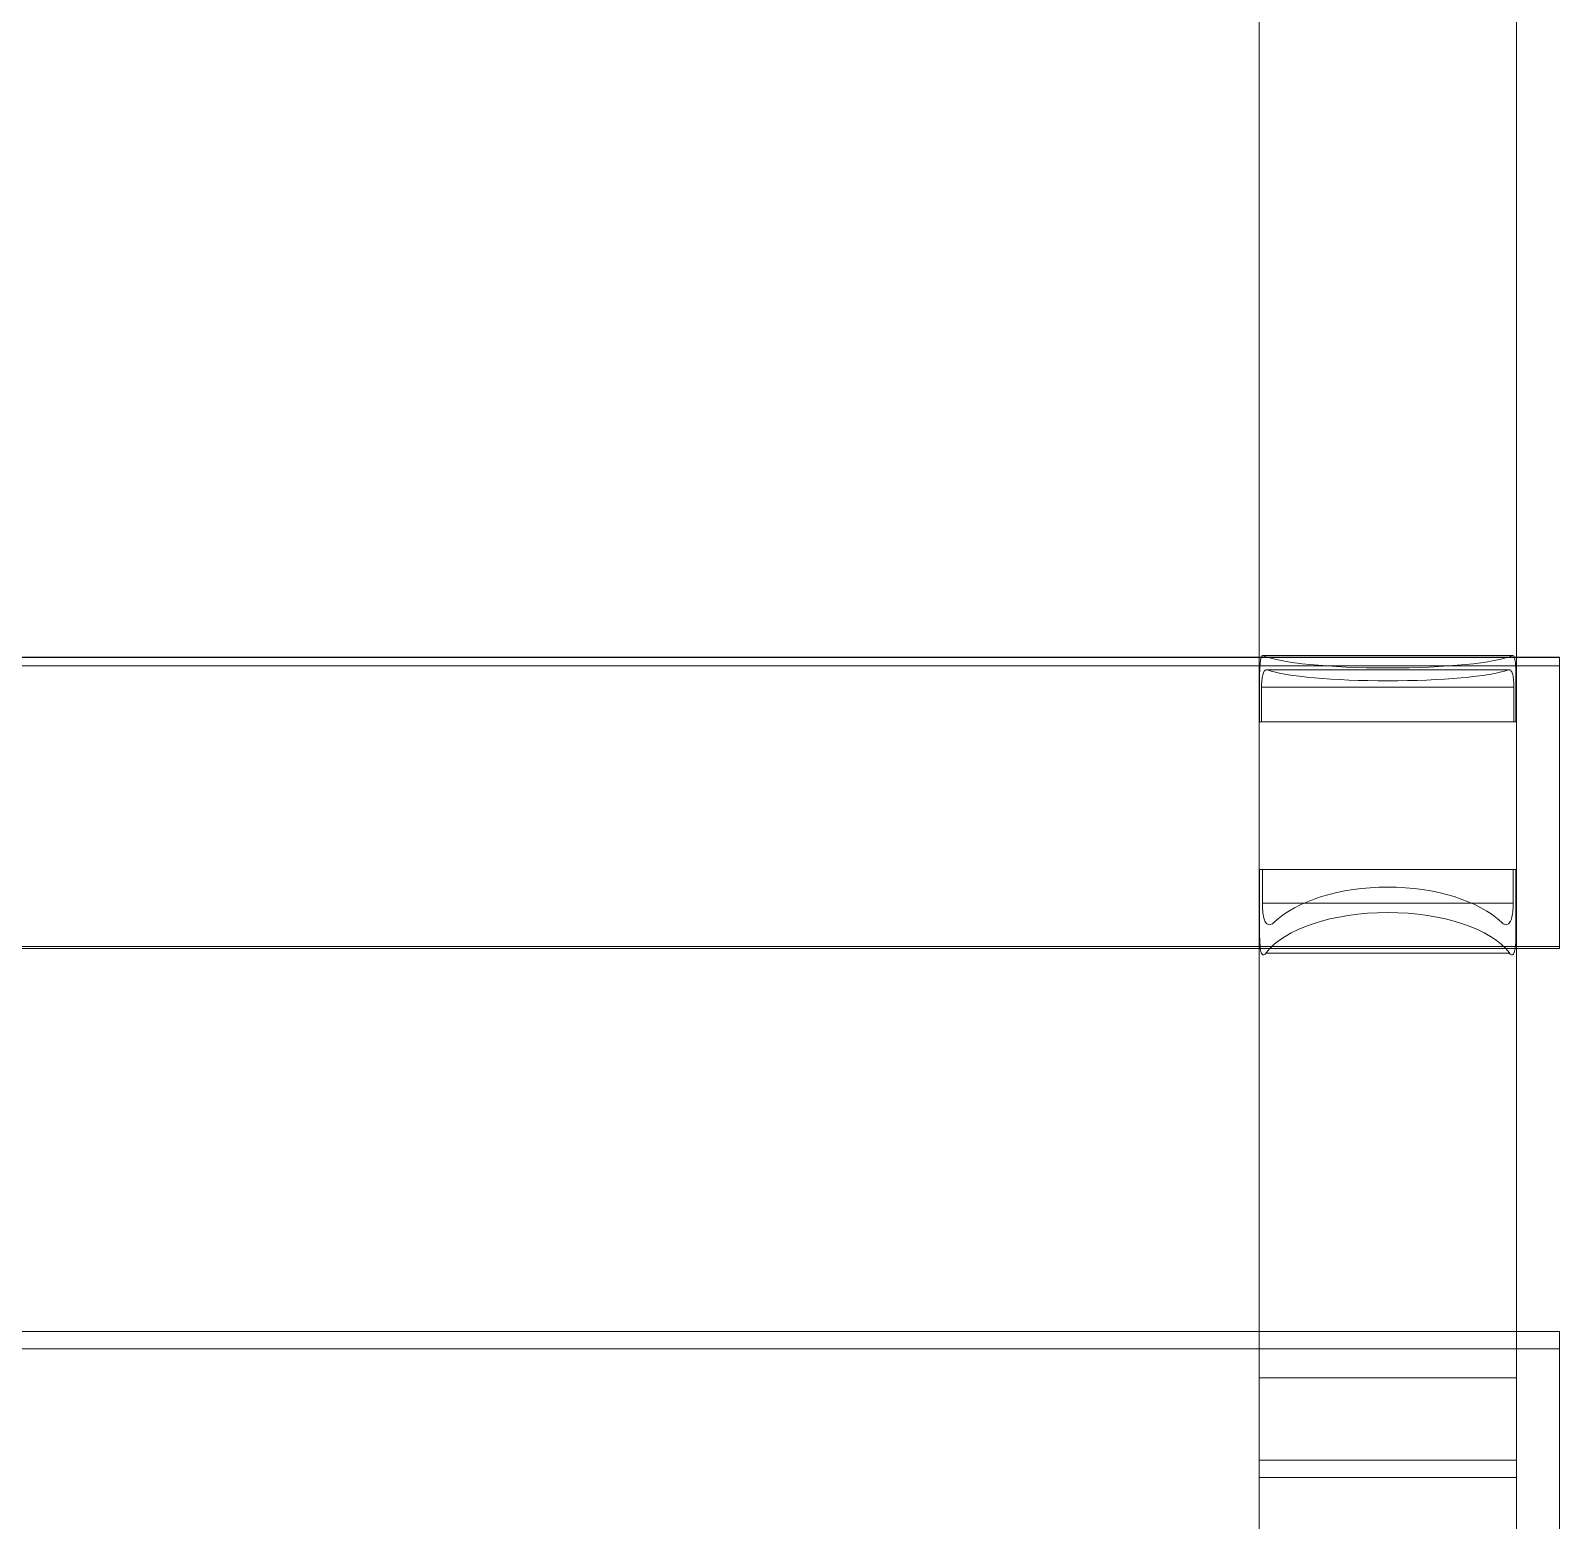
# Model space of a CAD drawing. Header units: millimetres. Extents: x -217756 to 263180, y 55413 to 130608.
# Drawn here: x -207996.2 to -207818.1, y 116724.5 to 116898 of the extents above; entities that cross this region are included whole.
import ezdxf

# ---------------------------------------------------------------- set-up
doc = ezdxf.new("R2010")
doc.units = ezdxf.units.MM
doc.layers.add('ТХ_пищеблок', color=30, linetype='Continuous', lineweight=20)

msp = doc.modelspace()

# ---------------------------------------------------------------- linework, layer by layer
at = {"layer": 'ТХ_пищеблок', "color": 230, "extrusion": (-1, 2.44929e-16, 3.40358e-28)}
for p, q in [((-207853.12, 116721.5, -147.22), (-207853.12, 117071.5, -147.22)), ((-207853.12, 117052.33, -203.42), (-207853.12, 116741.09, -230.66)), ((-207853.12, 116731.5, -241.12), (-207853.12, 116731.5, -250.22)), ((-207853.12, 116729.5, -252.22), (-207853.12, 116721.5, -252.22))]:
    msp.add_line(p, q, dxfattribs=at)
at = {"layer": 'ТХ_пищеблок', "color": 230}
for p, q in [((-207853.12, 116721.5, -147.22), (-207853.12, 117071.5, -147.22)), ((-207823.12, 117071.5, -147.22), (-207823.12, 116721.5, -147.22)), ((-207853.12, 116911.1, -917.22), (-207853.12, 116825.03, -917.22)), ((-207823.12, 116825.03, -917.22), (-207823.12, 116911.1, -917.22)), ((-207852.57, 116825.21, -143.19), (-207823.68, 116825.21, -143.19)), ((-209318.12, 116825.03, -917.22), (-207818.12, 116825.03, -917.22)), ((-209318.12, 116825.01, -143.47), (-207818.12, 116825.01, -143.47)), ((-209318.12, 116824.02, -143.6), (-207818.12, 116824.02, -143.6)), ((-209284.18, 116825.01, -917.22), (-207852.06, 116825.01, -917.22)), ((-207852.17, 116823.54, -141.97), (-207824.07, 116823.54, -141.97)), ((-207818.12, 116825.03, -917.22), (-207818.12, 116791.1, -917.22)), ((-207853.05, 116823.03, -145.72), (-207853.05, 116817.51, -145.72)), ((-207853.05, 116823.03, -145.72), (-207853.05, 116817.51, -145.72)), ((-207852.82, 116821.55, -144.22), (-207823.43, 116821.55, -144.22)), ((-207852.82, 116817.51, -144.22), (-207852.82, 116821.55, -144.22)), ((-207823.43, 116821.55, -144.22), (-207823.43, 116817.51, -144.22)), ((-207823.2, 116817.51, -145.72), (-207823.2, 116823.03, -145.72)), ((-207823.2, 116817.51, -145.72), (-207823.2, 116823.03, -145.72)), ((-207818.12, 116823.03, -144.72), (-207818.12, 116819.01, -144.72)), ((-207853.05, 116817.51, -145.72), (-207823.2, 116817.51, -145.72)), ((-207853.05, 116800.32, -145.72), (-207823.2, 116800.32, -145.72)), ((-207853.05, 116800.32, -145.72), (-207853.05, 116793.1, -145.72)), ((-207853.05, 116800.32, -145.72), (-207853.05, 116793.1, -145.72)), ((-207852.73, 116796.38, -143.82), (-207852.73, 116800.32, -143.82)), ((-207823.51, 116800.32, -143.82), (-207823.51, 116796.38, -143.82)), ((-207823.2, 116793.1, -145.72), (-207823.2, 116800.32, -145.72)), ((-207823.2, 116793.1, -145.72), (-207823.2, 116800.32, -145.72)), ((-207818.12, 116797.53, -144.72), (-207818.12, 116793.1, -144.72)), ((-207852.73, 116796.38, -143.82), (-207823.51, 116796.38, -143.82)), ((-209318.12, 116791.33, -142.81), (-207818.12, 116791.33, -142.81)), ((-209318.12, 116791.1, -917.22), (-207818.12, 116791.1, -917.22)), ((-207853.12, 116791.1, -917.22), (-207853.12, 116746.5, -917.22)), ((-207852.29, 116790.58, -142.31), (-207823.95, 116790.58, -142.31)), ((-207823.12, 116746.5, -917.22), (-207823.12, 116791.1, -917.22)), ((-209318.12, 116746.5, -917.22), (-207818.12, 116746.5, -917.22)), ((-207818.12, 116746.5, -69.22), (-209318.12, 116746.5, -69.22)), ((-207818.12, 116746.5, -105.22), (-209318.12, 116746.5, -105.22)), ((-207818.12, 116746.5, -917.22), (-207818.12, 116041.5, -917.22)), ((-207818.12, 116744.5, -107.22), (-209318.12, 116744.5, -107.22)), ((-207818.12, 116744.5, -106.22), (-209318.12, 116744.5, -106.22)), ((-207818.12, 116744.5, -106.22), (-209318.12, 116744.5, -106.22)), ((-207818.12, 116739.5, -106.22), (-207818.12, 116744.5, -106.22)), ((-207853.12, 116741.09, -230.66), (-207823.12, 116741.09, -230.66)), ((-207853.12, 116731.5, -250.22), (-207823.12, 116731.5, -250.22)), ((-207853.12, 116731.5, -241.12), (-207823.12, 116731.5, -241.12)), ((-207853.12, 116729.5, -252.22), (-207823.12, 116729.5, -252.22))]:
    msp.add_line(p, q, dxfattribs=at)
at = {"layer": 'ТХ_пищеблок', "color": 230, "extrusion": (1, -2.44929e-16, -7.99494e-29)}
for p, q in [((-207823.12, 117071.5, -147.22), (-207823.12, 116721.5, -147.22)), ((-207823.12, 116741.09, -230.66), (-207823.12, 117052.33, -203.42)), ((-207823.12, 116731.5, -250.22), (-207823.12, 116731.5, -241.12)), ((-207823.12, 116721.5, -252.22), (-207823.12, 116729.5, -252.22))]:
    msp.add_line(p, q, dxfattribs=at)
at = {"layer": 'ТХ_пищеблок', "color": 230, "extrusion": (2.1347e-17, 0.087156, -0.996195)}
for p, q in [((-207853.12, 117052.33, -203.42), (-207853.12, 116741.09, -230.66)), ((-207823.12, 116741.09, -230.66), (-207823.12, 117052.33, -203.42)), ((-207853.12, 116741.09, -230.66), (-207823.12, 116741.09, -230.66))]:
    msp.add_line(p, q, dxfattribs=at)
at = {"layer": 'ТХ_пищеблок', "color": 230, "extrusion": (-2.42893e-16, -0.991687, -0.128676)}
msp.add_line((-207852.57, 116825.21, -143.19), (-207823.68, 116825.21, -143.19), dxfattribs=at)
at = {"layer": 'ТХ_пищеблок', "color": 230, "extrusion": (2.42891e-16, 0.991677, 0.128754)}
for p, q in [((-209318.12, 116825.01, -143.47), (-207818.12, 116825.01, -143.47)), ((-207818.12, 116825.01, -143.47), (-207818.12, 116822.91, -127.24))]:
    msp.add_line(p, q, dxfattribs=at)
at = {"layer": 'ТХ_пищеблок', "color": 230, "extrusion": (-2.42891e-16, -0.991677, -0.128754)}
for p in [(-209318.12, 116824.02, -143.6), (-207818.12, 116821.91, -127.37)]:
    msp.add_line(p, (-207818.12, 116824.02, -143.6), dxfattribs=at)
at = {"layer": 'ТХ_пищеблок', "color": 230, "extrusion": (2.42898e-16, 0.991708, 0.128509)}
msp.add_line((-207852.17, 116823.54, -141.97), (-207824.07, 116823.54, -141.97), dxfattribs=at)
at = {"layer": 'ТХ_пищеблок', "color": 230, "extrusion": (1, -2.44929e-16, 9.04197e-27)}
for p, q in [((-207818.12, 116825.01, -143.47), (-207818.12, 116822.91, -127.24)), ((-207818.12, 116821.91, -127.37), (-207818.12, 116824.02, -143.6)), ((-207818.12, 116819.01, -145.72), (-207818.12, 116823.03, -145.72)), ((-207818.12, 116823.03, -144.72), (-207818.12, 116819.01, -144.72)), ((-207818.12, 116819.01, -144.72), (-207818.12, 116819.01, -145.72)), ((-207818.12, 116792.21, -143.27), (-207818.12, 116802.16, -123.92)), ((-207818.12, 116801.28, -123.46), (-207818.12, 116791.33, -142.81)), ((-207818.12, 116797.53, -144.72), (-207818.12, 116793.1, -144.72)), ((-207818.12, 116797.53, -145.72), (-207818.12, 116797.53, -144.72)), ((-207818.12, 116793.1, -145.72), (-207818.12, 116797.53, -145.72))]:
    msp.add_line(p, q, dxfattribs=at)
at = {"layer": 'ТХ_пищеблок', "color": 230, "extrusion": (0, 0, -1)}
for p, q in [((-207852.82, 116817.51, -144.22), (-207852.82, 116821.55, -144.22)), ((-207852.82, 116821.55, -144.22), (-207823.43, 116821.55, -144.22)), ((-207823.43, 116821.55, -144.22), (-207823.43, 116817.51, -144.22)), ((-207818.12, 116819.01, -145.72), (-207818.12, 116823.03, -145.72)), ((-207852.82, 116817.51, -144.22), (-207823.43, 116817.51, -144.22)), ((-207852.73, 116796.38, -143.82), (-207852.73, 116800.32, -143.82)), ((-207852.73, 116800.32, -143.82), (-207823.51, 116800.32, -143.82)), ((-207823.51, 116800.32, -143.82), (-207823.51, 116796.38, -143.82)), ((-207852.73, 116796.38, -143.82), (-207823.51, 116796.38, -143.82)), ((-207818.12, 116745.5, -105.22), (-207818.12, 116690.92, -105.22)), ((-207818.12, 116744.5, -107.22), (-209318.12, 116744.5, -107.22)), ((-207818.12, 116744.5, -107.22), (-207818.12, 116739.5, -107.22))]:
    msp.add_line(p, q, dxfattribs=at)
at = {"layer": 'ТХ_пищеблок', "color": 230, "extrusion": (-2.44929e-16, -1, 0)}
for p, q in [((-207818.12, 116819.01, -144.72), (-207818.12, 116819.01, -145.72)), ((-207853.05, 116800.32, -145.72), (-207823.2, 116800.32, -145.72)), ((-207852.73, 116800.32, -143.82), (-207823.51, 116800.32, -143.82)), ((-207818.12, 116739.5, -107.22), (-207818.12, 116739.5, -106.22))]:
    msp.add_line(p, q, dxfattribs=at)
at = {"layer": 'ТХ_пищеблок', "color": 230, "extrusion": (2.44929e-16, 1, 0)}
for p, q in [((-207853.05, 116817.51, -145.72), (-207823.2, 116817.51, -145.72)), ((-207852.82, 116817.51, -144.22), (-207823.43, 116817.51, -144.22)), ((-207818.12, 116797.53, -145.72), (-207818.12, 116797.53, -144.72))]:
    msp.add_line(p, q, dxfattribs=at)
at = {"layer": 'ТХ_пищеблок', "color": 230, "extrusion": (2.17808e-16, 0.889269, -0.457385)}
msp.add_line((-207818.12, 116792.21, -143.27), (-207818.12, 116802.16, -123.92), dxfattribs=at)
at = {"layer": 'ТХ_пищеблок', "color": 230, "extrusion": (-2.17808e-16, -0.889269, 0.457385)}
for p in [(-207818.12, 116801.28, -123.46), (-209318.12, 116791.33, -142.81)]:
    msp.add_line(p, (-207818.12, 116791.33, -142.81), dxfattribs=at)
at = {"layer": 'ТХ_пищеблок', "color": 230, "extrusion": (-2.51863e-29, -1.02831e-13, -1)}
msp.add_line((-207818.12, 116793.1, -145.72), (-207818.12, 116797.53, -145.72), dxfattribs=at)
at = {"layer": 'ТХ_пищеблок', "color": 230, "extrusion": (2.21972e-16, 0.906268, -0.422705)}
msp.add_line((-207852.29, 116790.58, -142.31), (-207823.95, 116790.58, -142.31), dxfattribs=at)
at = {"layer": 'ТХ_пищеблок', "color": 230, "extrusion": (2.44929e-16, 1, -1.57898e-15)}
for p, q in [((-207818.12, 116746.5, -105.22), (-209318.12, 116746.5, -105.22)), ((-207818.12, 116746.5, -69.22), (-209318.12, 116746.5, -69.22)), ((-207818.12, 116746.5, -69.22), (-207818.12, 116746.5, -105.22))]:
    msp.add_line(p, q, dxfattribs=at)
at = {"layer": 'ТХ_пищеблок', "color": 230, "extrusion": (1, -2.44929e-16, 0)}
for p, q in [((-207818.12, 116746.5, -69.22), (-207818.12, 116746.5, -105.22)), ((-207818.12, 116745.5, -105.22), (-207818.12, 116690.92, -105.22)), ((-207818.12, 116744.5, -107.22), (-207818.12, 116739.5, -107.22)), ((-207818.12, 116739.5, -106.22), (-207818.12, 116744.5, -106.22)), ((-207818.12, 116739.5, -107.22), (-207818.12, 116739.5, -106.22))]:
    msp.add_line(p, q, dxfattribs=at)
at = {"layer": 'ТХ_пищеблок', "color": 230, "extrusion": (2.44929e-16, 1, 1.248e-14)}
for p, q in [((-207853.12, 116731.5, -250.22), (-207823.12, 116731.5, -250.22)), ((-207853.12, 116731.5, -241.12), (-207853.12, 116731.5, -250.22)), ((-207853.12, 116731.5, -241.12), (-207823.12, 116731.5, -241.12)), ((-207823.12, 116731.5, -250.22), (-207823.12, 116731.5, -241.12))]:
    msp.add_line(p, q, dxfattribs=at)
at = {"layer": 'ТХ_пищеблок', "color": 230, "extrusion": (1.39226e-29, 5.68434e-14, -1)}
for p, q in [((-207853.12, 116729.5, -252.22), (-207853.12, 116721.5, -252.22)), ((-207853.12, 116729.5, -252.22), (-207823.12, 116729.5, -252.22)), ((-207823.12, 116721.5, -252.22), (-207823.12, 116729.5, -252.22))]:
    msp.add_line(p, q, dxfattribs=at)
at = {"layer": 'ТХ_пищеблок', "color": 230, "extrusion": (-1, 2.44929e-16, 0)}
for centre, radius, start, end in [((-116823.03, -143.72, 207818.12), 2, 172.6024, 270), ((-116823.03, -143.72, 207818.12), 2, 172.6024, 270), ((-116811.5, -128.72, 207818.12), 11.5, 27.2185, 172.6024), ((-116811.5, -128.72, 207818.12), 11.5, 27.2185, 172.6024), ((-116793.1, -143.72, 207818.12), 2, 270, 27.2185), ((-116793.1, -143.72, 207818.12), 2, 270, 27.2185), ((-116744.5, -105.23, 207818.12), 0.998, 179.8853, 270), ((-116744.5, -105.23, 207818.12), 0.998, 179.8853, 270), ((-116742, -241.12, 207853.12), 10.5, 0, 85), ((-116742, -241.12, 207853.12), 10.5, 0, 85), ((-116742, -241.12, 207823.12), 10.5, 0, 85), ((-116742, -241.12, 207823.12), 10.5, 0, 85), ((-116729.5, -250.22, 207853.12), 2, 180, 270), ((-116729.5, -250.22, 207853.12), 2, 180, 270), ((-116729.5, -250.22, 207853.12), 2, 180, 270), ((-116729.5, -250.22, 207853.12), 2, 180, 270)]:
    msp.add_arc(centre, radius, start, end, dxfattribs=at)
at = {"layer": 'ТХ_пищеблок', "color": 230, "extrusion": (1, -2.44929e-16, 0)}
for centre, radius, start, end in [((116823.03, -143.72, -207818.12), 2, 270, 7.3976), ((116823.03, -143.72, -207818.12), 2, 270, 7.3976), ((116823.03, -143.72, -207818.12), 1, 270, 7.3976), ((116823.03, -143.72, -207818.12), 1, 270, 7.3976), ((116823.03, -143.72, -207818.12), 1, 270, 7.3976), ((116823.03, -143.72, -207818.12), 1, 270, 7.3976), ((116811.5, -128.72, -207818.12), 11.5, 7.3976, 152.7815), ((116811.5, -128.72, -207818.12), 11.5, 7.3976, 152.7815), ((116811.5, -128.72, -207818.12), 10.5, 7.3976, 152.7815), ((116811.5, -128.72, -207818.12), 10.5, 7.3976, 152.7815), ((116811.5, -128.72, -207818.12), 10.5, 7.3976, 152.7815), ((116811.5, -128.72, -207818.12), 10.5, 7.3976, 152.7815), ((116793.1, -143.72, -207818.12), 1, 152.7815, 270), ((116793.1, -143.72, -207818.12), 1, 152.7815, 270), ((116793.1, -143.72, -207818.12), 2, 152.7815, 270), ((116793.1, -143.72, -207818.12), 1, 152.7815, 270), ((116793.1, -143.72, -207818.12), 1, 152.7815, 270), ((116793.1, -143.72, -207818.12), 2, 152.7815, 270), ((116724.5, -69.22, -207818.12), 22, 360, 90), ((116744.5, -105.22, -207818.12), 2, 270, 0), ((116724.5, -69.22, -207818.12), 22, 360, 90), ((116744.5, -105.22, -207818.12), 2, 270, 0), ((116724.5, -69.22, -207818.12), 22, 360, 90), ((116744.5, -105.22, -207818.12), 2, 270, 0), ((116724.5, -69.22, -207818.12), 22, 360, 90), ((116744.5, -105.22, -207818.12), 2, 270, 0), ((116744.5, -105.23, -207818.12), 0.998, 270, 0.1147), ((116744.5, -105.23, -207818.12), 0.998, 270, 0.1147), ((116742, -241.12, -207853.12), 10.5, 95, 180), ((116742, -241.12, -207853.12), 10.5, 95, 180), ((116742, -241.12, -207823.12), 10.5, 95, 180), ((116742, -241.12, -207823.12), 10.5, 95, 180), ((116729.5, -250.22, -207823.12), 2, 270, 0), ((116729.5, -250.22, -207823.12), 2, 270, 0), ((116729.5, -250.22, -207823.12), 2, 270, 0), ((116729.5, -250.22, -207823.12), 2, 270, 0)]:
    msp.add_arc(centre, radius, start, end, dxfattribs=at)
at = {"layer": 'ТХ_пищеблок', "color": 230, "extrusion": (2.44929e-16, 1, 0)}
for start, end in [(5.7392, 11.537), (5.7392, 11.537), (5.7392, 11.537), (5.7392, 11.537), (168.463, 174.2608), (168.463, 174.2608), (168.463, 174.2608), (168.463, 174.2608)]:
    msp.add_arc((207838.12, -147.22, 116817.51), 15, start, end, dxfattribs=at)
at = {"layer": 'ТХ_пищеблок', "color": 230, "extrusion": (-2.44929e-16, -1, 0)}
for start, end in [(166.8991, 174.2608), (166.8991, 174.2608), (166.8991, 174.2608), (166.8991, 174.2608), (5.7392, 13.1009), (5.7392, 13.1009), (5.7392, 13.1009), (5.7392, 13.1009)]:
    msp.add_arc((-207838.12, -147.22, -116800.32), 15, start, end, dxfattribs=at)
at = {"layer": 'ТХ_пищеблок', "color": 230, "extrusion": (-2.42893e-16, -0.991687, -0.128676)}
msp.add_ellipse((-207838.12, 116825.73, -147.22), major_axis=(0, -1.95, 15), ratio=0.991687, start_param=-1.298155, end_param=1.298155, dxfattribs=at)
msp.add_ellipse((-207838.12, 116825.73, -147.22), major_axis=(0, -1.95, 15), ratio=0.991687, start_param=-1.298155, end_param=1.298155, dxfattribs=at)
at = {"layer": 'ТХ_пищеблок', "color": 230, "extrusion": (2.42898e-16, 0.991708, 0.128509)}
msp.add_ellipse((-207838.12, 116824.22, -147.22), major_axis=(0, -1.94, 15), ratio=0.991708, start_param=-1.212726, end_param=1.212726, dxfattribs=at)
msp.add_ellipse((-207838.12, 116824.22, -147.22), major_axis=(0, -1.94, 15), ratio=0.991708, start_param=-1.212726, end_param=1.212726, dxfattribs=at)
at = {"layer": 'ТХ_пищеблок', "color": 230, "extrusion": (-2.17766e-16, -0.889097, 0.457719)}
msp.add_ellipse((-207838.12, 116790.53, -147.22), major_axis=(0, 7.72, 15), ratio=0.889097, start_param=-1.081936, end_param=1.081936, dxfattribs=at)
msp.add_ellipse((-207838.12, 116790.53, -147.22), major_axis=(0, 7.72, 15), ratio=0.889097, start_param=-1.081936, end_param=1.081936, dxfattribs=at)
at = {"layer": 'ТХ_пищеблок', "color": 230, "extrusion": (2.21972e-16, 0.906268, -0.422705)}
msp.add_ellipse((-207838.12, 116788.29, -147.22), major_axis=(0, 7, 15), ratio=0.906268, start_param=-1.236809, end_param=1.236809, dxfattribs=at)
msp.add_ellipse((-207838.12, 116788.29, -147.22), major_axis=(0, 7, 15), ratio=0.906268, start_param=-1.236809, end_param=1.236809, dxfattribs=at)
at = {"layer": 'ТХ_пищеблок', "color": 230}
for points, knots in [([(-207852.57, 116825.21, -143.19), (-207852.6, 116825.22, -143.28), (-207852.62, 116825.23, -143.38), (-207852.68, 116825.23, -143.61), (-207852.72, 116825.21, -143.76), (-207852.78, 116825.16, -144.05), (-207852.81, 116825.11, -144.19), (-207852.87, 116825, -144.47), (-207852.89, 116824.93, -144.6), (-207852.93, 116824.76, -144.85), (-207852.95, 116824.67, -144.97), (-207852.98, 116824.47, -145.17), (-207852.99, 116824.35, -145.26), (-207853.01, 116824.11, -145.42), (-207853.02, 116823.98, -145.5), (-207853.04, 116823.7, -145.61), (-207853.04, 116823.55, -145.65), (-207853.05, 116823.28, -145.71), (-207853.05, 116823.15, -145.72), (-207853.05, 116823.03, -145.72)], [10.097986, 10.097986, 10.097986, 10.097986, 10.392669, 10.392669, 10.823812, 10.823812, 11.254955, 11.254955, 11.686098, 11.686098, 12.117241, 12.117241, 12.54183, 12.54183, 12.966419, 12.966419, 13.391007, 13.391007, 13.762084, 13.762084, 13.762084, 13.762084]), ([(-207852.57, 116825.21, -143.19), (-207852.6, 116825.22, -143.28), (-207852.62, 116825.23, -143.38), (-207852.68, 116825.23, -143.61), (-207852.72, 116825.21, -143.76), (-207852.78, 116825.16, -144.05), (-207852.81, 116825.11, -144.19), (-207852.87, 116825, -144.47), (-207852.89, 116824.93, -144.6), (-207852.93, 116824.76, -144.85), (-207852.95, 116824.67, -144.97), (-207852.98, 116824.47, -145.17), (-207852.99, 116824.35, -145.26), (-207853.01, 116824.11, -145.42), (-207853.02, 116823.98, -145.5), (-207853.04, 116823.7, -145.61), (-207853.04, 116823.55, -145.65), (-207853.05, 116823.28, -145.71), (-207853.05, 116823.15, -145.72), (-207853.05, 116823.03, -145.72)], [10.097986, 10.097986, 10.097986, 10.097986, 10.392669, 10.392669, 10.823812, 10.823812, 11.254955, 11.254955, 11.686098, 11.686098, 12.117241, 12.117241, 12.54183, 12.54183, 12.966419, 12.966419, 13.391007, 13.391007, 13.762084, 13.762084, 13.762084, 13.762084]), ([(-207823.2, 116823.03, -145.72), (-207823.2, 116823.15, -145.72), (-207823.2, 116823.28, -145.71), (-207823.2, 116823.55, -145.65), (-207823.21, 116823.7, -145.61), (-207823.22, 116823.98, -145.5), (-207823.23, 116824.11, -145.42), (-207823.25, 116824.35, -145.26), (-207823.26, 116824.47, -145.17), (-207823.29, 116824.67, -144.97), (-207823.31, 116824.76, -144.85), (-207823.35, 116824.93, -144.6), (-207823.38, 116825, -144.47), (-207823.43, 116825.11, -144.19), (-207823.46, 116825.16, -144.05), (-207823.53, 116825.21, -143.76), (-207823.56, 116825.23, -143.61), (-207823.62, 116825.23, -143.38), (-207823.65, 116825.22, -143.28), (-207823.68, 116825.21, -143.19)], [0.053512, 0.053512, 0.053512, 0.053512, 0.424589, 0.424589, 0.849178, 0.849178, 1.273766, 1.273766, 1.698355, 1.698355, 2.129498, 2.129498, 2.560641, 2.560641, 2.991784, 2.991784, 3.422927, 3.422927, 3.71761, 3.71761, 3.71761, 3.71761]), ([(-207823.2, 116823.03, -145.72), (-207823.2, 116823.15, -145.72), (-207823.2, 116823.28, -145.71), (-207823.2, 116823.55, -145.65), (-207823.21, 116823.7, -145.61), (-207823.22, 116823.98, -145.5), (-207823.23, 116824.11, -145.42), (-207823.25, 116824.35, -145.26), (-207823.26, 116824.47, -145.17), (-207823.29, 116824.67, -144.97), (-207823.31, 116824.76, -144.85), (-207823.35, 116824.93, -144.6), (-207823.38, 116825, -144.47), (-207823.43, 116825.11, -144.19), (-207823.46, 116825.16, -144.05), (-207823.53, 116825.21, -143.76), (-207823.56, 116825.23, -143.61), (-207823.62, 116825.23, -143.38), (-207823.65, 116825.22, -143.28), (-207823.68, 116825.21, -143.19)], [0.053512, 0.053512, 0.053512, 0.053512, 0.424589, 0.424589, 0.849178, 0.849178, 1.273766, 1.273766, 1.698355, 1.698355, 2.129498, 2.129498, 2.560641, 2.560641, 2.991784, 2.991784, 3.422927, 3.422927, 3.71761, 3.71761, 3.71761, 3.71761]), ([(-207852.82, 116821.55, -144.22), (-207852.82, 116821.68, -144.22), (-207852.82, 116821.81, -144.21), (-207852.81, 116822.06, -144.16), (-207852.8, 116822.19, -144.12), (-207852.78, 116822.44, -144.02), (-207852.76, 116822.55, -143.96), (-207852.73, 116822.77, -143.82), (-207852.71, 116822.87, -143.74), (-207852.67, 116823.05, -143.56), (-207852.64, 116823.14, -143.46), (-207852.58, 116823.29, -143.23), (-207852.55, 116823.35, -143.11), (-207852.47, 116823.45, -142.86), (-207852.44, 116823.49, -142.74), (-207852.35, 116823.54, -142.48), (-207852.31, 116823.55, -142.35), (-207852.23, 116823.55, -142.14), (-207852.2, 116823.55, -142.05), (-207852.17, 116823.54, -141.97)], [0, 0, 0, 0, 0.375338, 0.375338, 0.750676, 0.750676, 1.126014, 1.126014, 1.501352, 1.501352, 1.895183, 1.895183, 2.289013, 2.289013, 2.682844, 2.682844, 3.076675, 3.076675, 3.345481, 3.345481, 3.345481, 3.345481]), ([(-207852.82, 116821.55, -144.22), (-207852.82, 116821.68, -144.22), (-207852.82, 116821.81, -144.21), (-207852.81, 116822.06, -144.16), (-207852.8, 116822.19, -144.12), (-207852.78, 116822.44, -144.02), (-207852.76, 116822.55, -143.96), (-207852.73, 116822.77, -143.82), (-207852.71, 116822.87, -143.74), (-207852.67, 116823.05, -143.56), (-207852.64, 116823.14, -143.46), (-207852.58, 116823.29, -143.23), (-207852.55, 116823.35, -143.11), (-207852.47, 116823.45, -142.86), (-207852.44, 116823.49, -142.74), (-207852.35, 116823.54, -142.48), (-207852.31, 116823.55, -142.35), (-207852.23, 116823.55, -142.14), (-207852.2, 116823.55, -142.05), (-207852.17, 116823.54, -141.97)], [0, 0, 0, 0, 0.375338, 0.375338, 0.750676, 0.750676, 1.126014, 1.126014, 1.501352, 1.501352, 1.895183, 1.895183, 2.289013, 2.289013, 2.682844, 2.682844, 3.076675, 3.076675, 3.345481, 3.345481, 3.345481, 3.345481]), ([(-207824.07, 116823.54, -141.97), (-207824.04, 116823.55, -142.05), (-207824.01, 116823.55, -142.14), (-207823.94, 116823.55, -142.35), (-207823.89, 116823.54, -142.48), (-207823.81, 116823.49, -142.74), (-207823.77, 116823.45, -142.86), (-207823.7, 116823.35, -143.11), (-207823.66, 116823.29, -143.23), (-207823.6, 116823.14, -143.46), (-207823.58, 116823.05, -143.56), (-207823.53, 116822.87, -143.74), (-207823.51, 116822.77, -143.82), (-207823.48, 116822.55, -143.96), (-207823.47, 116822.44, -144.02), (-207823.45, 116822.19, -144.12), (-207823.44, 116822.06, -144.16), (-207823.43, 116821.81, -144.21), (-207823.43, 116821.68, -144.22), (-207823.43, 116821.55, -144.22)], [-3.345481, -3.345481, -3.345481, -3.345481, -3.076675, -3.076675, -2.682844, -2.682844, -2.289013, -2.289013, -1.895183, -1.895183, -1.501352, -1.501352, -1.126014, -1.126014, -0.750676, -0.750676, -0.375338, -0.375338, 0, 0, 0, 0]), ([(-207824.07, 116823.54, -141.97), (-207824.04, 116823.55, -142.05), (-207824.01, 116823.55, -142.14), (-207823.94, 116823.55, -142.35), (-207823.89, 116823.54, -142.48), (-207823.81, 116823.49, -142.74), (-207823.77, 116823.45, -142.86), (-207823.7, 116823.35, -143.11), (-207823.66, 116823.29, -143.23), (-207823.6, 116823.14, -143.46), (-207823.58, 116823.05, -143.56), (-207823.53, 116822.87, -143.74), (-207823.51, 116822.77, -143.82), (-207823.48, 116822.55, -143.96), (-207823.47, 116822.44, -144.02), (-207823.45, 116822.19, -144.12), (-207823.44, 116822.06, -144.16), (-207823.43, 116821.81, -144.21), (-207823.43, 116821.68, -144.22), (-207823.43, 116821.55, -144.22)], [-3.345481, -3.345481, -3.345481, -3.345481, -3.076675, -3.076675, -2.682844, -2.682844, -2.289013, -2.289013, -1.895183, -1.895183, -1.501352, -1.501352, -1.126014, -1.126014, -0.750676, -0.750676, -0.375338, -0.375338, 0, 0, 0, 0]), ([(-207851.37, 116794.15, -140.18), (-207851.39, 116794.13, -140.23), (-207851.42, 116794.1, -140.29), (-207851.53, 116794.01, -140.5), (-207851.61, 116793.96, -140.66), (-207851.77, 116793.89, -140.99), (-207851.84, 116793.88, -141.16), (-207851.98, 116793.88, -141.48), (-207852.04, 116793.89, -141.64), (-207852.17, 116793.95, -141.96), (-207852.23, 116794, -142.12), (-207852.34, 116794.13, -142.43), (-207852.39, 116794.21, -142.58), (-207852.48, 116794.4, -142.86), (-207852.51, 116794.51, -142.99), (-207852.58, 116794.73, -143.22), (-207852.6, 116794.86, -143.32), (-207852.65, 116795.13, -143.5), (-207852.67, 116795.27, -143.57), (-207852.7, 116795.58, -143.7), (-207852.71, 116795.74, -143.75), (-207852.73, 116796.06, -143.81), (-207852.73, 116796.22, -143.82), (-207852.73, 116796.38, -143.82)], [-5.126797, -5.126797, -5.126797, -5.126797, -4.943207, -4.943207, -4.410378, -4.410378, -3.877548, -3.877548, -3.376648, -3.376648, -2.875748, -2.875748, -2.374848, -2.374848, -1.873948, -1.873948, -1.405461, -1.405461, -0.936974, -0.936974, -0.468487, -0.468487, 0, 0, 0, 0]), ([(-207851.37, 116794.15, -140.18), (-207851.39, 116794.13, -140.23), (-207851.42, 116794.1, -140.29), (-207851.53, 116794.01, -140.5), (-207851.61, 116793.96, -140.66), (-207851.77, 116793.89, -140.99), (-207851.84, 116793.88, -141.16), (-207851.98, 116793.88, -141.48), (-207852.04, 116793.89, -141.64), (-207852.17, 116793.95, -141.96), (-207852.23, 116794, -142.12), (-207852.34, 116794.13, -142.43), (-207852.39, 116794.21, -142.58), (-207852.48, 116794.4, -142.86), (-207852.51, 116794.51, -142.99), (-207852.58, 116794.73, -143.22), (-207852.6, 116794.86, -143.32), (-207852.65, 116795.13, -143.5), (-207852.67, 116795.27, -143.57), (-207852.7, 116795.58, -143.7), (-207852.71, 116795.74, -143.75), (-207852.73, 116796.06, -143.81), (-207852.73, 116796.22, -143.82), (-207852.73, 116796.38, -143.82)], [-5.126797, -5.126797, -5.126797, -5.126797, -4.943207, -4.943207, -4.410378, -4.410378, -3.877548, -3.877548, -3.376648, -3.376648, -2.875748, -2.875748, -2.374848, -2.374848, -1.873948, -1.873948, -1.405461, -1.405461, -0.936974, -0.936974, -0.468487, -0.468487, 0, 0, 0, 0]), ([(-207823.51, 116796.38, -143.82), (-207823.51, 116796.22, -143.82), (-207823.52, 116796.06, -143.81), (-207823.53, 116795.74, -143.75), (-207823.54, 116795.58, -143.7), (-207823.57, 116795.27, -143.57), (-207823.59, 116795.13, -143.5), (-207823.64, 116794.86, -143.32), (-207823.67, 116794.73, -143.22), (-207823.73, 116794.51, -142.99), (-207823.77, 116794.4, -142.86), (-207823.86, 116794.21, -142.58), (-207823.91, 116794.13, -142.43), (-207824.02, 116794, -142.12), (-207824.08, 116793.95, -141.96), (-207824.2, 116793.89, -141.64), (-207824.27, 116793.88, -141.48), (-207824.4, 116793.88, -141.16), (-207824.48, 116793.89, -140.99), (-207824.63, 116793.96, -140.66), (-207824.71, 116794.01, -140.5), (-207824.82, 116794.1, -140.29), (-207824.85, 116794.13, -140.23), (-207824.88, 116794.15, -140.18)], [0, 0, 0, 0, 0.468487, 0.468487, 0.936974, 0.936974, 1.405461, 1.405461, 1.873948, 1.873948, 2.374848, 2.374848, 2.875748, 2.875748, 3.376648, 3.376648, 3.877548, 3.877548, 4.410378, 4.410378, 4.943207, 4.943207, 5.126797, 5.126797, 5.126797, 5.126797]), ([(-207823.51, 116796.38, -143.82), (-207823.51, 116796.22, -143.82), (-207823.52, 116796.06, -143.81), (-207823.53, 116795.74, -143.75), (-207823.54, 116795.58, -143.7), (-207823.57, 116795.27, -143.57), (-207823.59, 116795.13, -143.5), (-207823.64, 116794.86, -143.32), (-207823.67, 116794.73, -143.22), (-207823.73, 116794.51, -142.99), (-207823.77, 116794.4, -142.86), (-207823.86, 116794.21, -142.58), (-207823.91, 116794.13, -142.43), (-207824.02, 116794, -142.12), (-207824.08, 116793.95, -141.96), (-207824.2, 116793.89, -141.64), (-207824.27, 116793.88, -141.48), (-207824.4, 116793.88, -141.16), (-207824.48, 116793.89, -140.99), (-207824.63, 116793.96, -140.66), (-207824.71, 116794.01, -140.5), (-207824.82, 116794.1, -140.29), (-207824.85, 116794.13, -140.23), (-207824.88, 116794.15, -140.18)], [0, 0, 0, 0, 0.468487, 0.468487, 0.936974, 0.936974, 1.405461, 1.405461, 1.873948, 1.873948, 2.374848, 2.374848, 2.875748, 2.875748, 3.376648, 3.376648, 3.877548, 3.877548, 4.410378, 4.410378, 4.943207, 4.943207, 5.126797, 5.126797, 5.126797, 5.126797]), ([(-207853.05, 116793.1, -145.72), (-207853.05, 116792.99, -145.74), (-207853.05, 116792.88, -145.75), (-207853.05, 116792.77, -145.75), (-207853.05, 116792.62, -145.75), (-207853.05, 116792.47, -145.73), (-207853.04, 116792.15, -145.67), (-207853.04, 116792, -145.63), (-207853.02, 116791.7, -145.5), (-207853.01, 116791.56, -145.43), (-207852.99, 116791.3, -145.25), (-207852.98, 116791.18, -145.15), (-207852.95, 116790.96, -144.93), (-207852.93, 116790.86, -144.81), (-207852.88, 116790.68, -144.55), (-207852.85, 116790.6, -144.4), (-207852.79, 116790.48, -144.1), (-207852.76, 116790.43, -143.95), (-207852.69, 116790.37, -143.64), (-207852.65, 116790.36, -143.48), (-207852.57, 116790.36, -143.17), (-207852.52, 116790.37, -143.01), (-207852.42, 116790.44, -142.7), (-207852.37, 116790.48, -142.54), (-207852.31, 116790.56, -142.36), (-207852.3, 116790.57, -142.34), (-207852.29, 116790.58, -142.31)], [-0.323708, -0.323708, -0.323708, -0.323708, 0, 0, 0, 0.454646, 0.454646, 0.909291, 0.909291, 1.363937, 1.363937, 1.818583, 1.818583, 2.283915, 2.283915, 2.749246, 2.749246, 3.214578, 3.214578, 3.67991, 3.67991, 4.162001, 4.162001, 4.644092, 4.644092, 4.733571, 4.733571, 4.733571, 4.733571]), ([(-207853.05, 116793.1, -145.72), (-207853.05, 116792.99, -145.74), (-207853.05, 116792.88, -145.75), (-207853.05, 116792.77, -145.75), (-207853.05, 116792.62, -145.75), (-207853.05, 116792.47, -145.73), (-207853.04, 116792.15, -145.67), (-207853.04, 116792, -145.63), (-207853.02, 116791.7, -145.5), (-207853.01, 116791.56, -145.43), (-207852.99, 116791.3, -145.25), (-207852.98, 116791.18, -145.15), (-207852.95, 116790.96, -144.93), (-207852.93, 116790.86, -144.81), (-207852.88, 116790.68, -144.55), (-207852.85, 116790.6, -144.4), (-207852.79, 116790.48, -144.1), (-207852.76, 116790.43, -143.95), (-207852.69, 116790.37, -143.64), (-207852.65, 116790.36, -143.48), (-207852.57, 116790.36, -143.17), (-207852.52, 116790.37, -143.01), (-207852.42, 116790.44, -142.7), (-207852.37, 116790.48, -142.54), (-207852.31, 116790.56, -142.36), (-207852.3, 116790.57, -142.34), (-207852.29, 116790.58, -142.31)], [-0.323708, -0.323708, -0.323708, -0.323708, 0, 0, 0, 0.454646, 0.454646, 0.909291, 0.909291, 1.363937, 1.363937, 1.818583, 1.818583, 2.283915, 2.283915, 2.749246, 2.749246, 3.214578, 3.214578, 3.67991, 3.67991, 4.162001, 4.162001, 4.644092, 4.644092, 4.733571, 4.733571, 4.733571, 4.733571]), ([(-207823.95, 116790.58, -142.31), (-207823.94, 116790.57, -142.34), (-207823.93, 116790.56, -142.36), (-207823.87, 116790.48, -142.54), (-207823.82, 116790.44, -142.7), (-207823.72, 116790.37, -143.01), (-207823.68, 116790.36, -143.17), (-207823.6, 116790.36, -143.48), (-207823.56, 116790.37, -143.64), (-207823.48, 116790.43, -143.95), (-207823.45, 116790.48, -144.1), (-207823.39, 116790.6, -144.4), (-207823.36, 116790.68, -144.55), (-207823.32, 116790.86, -144.81), (-207823.3, 116790.96, -144.93), (-207823.27, 116791.18, -145.15), (-207823.25, 116791.3, -145.25), (-207823.23, 116791.56, -145.43), (-207823.22, 116791.7, -145.5), (-207823.21, 116792, -145.63), (-207823.2, 116792.15, -145.67), (-207823.2, 116792.47, -145.73), (-207823.19, 116792.62, -145.75), (-207823.19, 116792.77, -145.75), (-207823.19, 116792.88, -145.75), (-207823.2, 116792.99, -145.74), (-207823.2, 116793.1, -145.72)], [-4.733571, -4.733571, -4.733571, -4.733571, -4.644092, -4.644092, -4.162001, -4.162001, -3.67991, -3.67991, -3.214578, -3.214578, -2.749246, -2.749246, -2.283915, -2.283915, -1.818583, -1.818583, -1.363937, -1.363937, -0.909291, -0.909291, -0.454646, -0.454646, 0, 0, 0, 0.323708, 0.323708, 0.323708, 0.323708]), ([(-207823.95, 116790.58, -142.31), (-207823.94, 116790.57, -142.34), (-207823.93, 116790.56, -142.36), (-207823.87, 116790.48, -142.54), (-207823.82, 116790.44, -142.7), (-207823.72, 116790.37, -143.01), (-207823.68, 116790.36, -143.17), (-207823.6, 116790.36, -143.48), (-207823.56, 116790.37, -143.64), (-207823.48, 116790.43, -143.95), (-207823.45, 116790.48, -144.1), (-207823.39, 116790.6, -144.4), (-207823.36, 116790.68, -144.55), (-207823.32, 116790.86, -144.81), (-207823.3, 116790.96, -144.93), (-207823.27, 116791.18, -145.15), (-207823.25, 116791.3, -145.25), (-207823.23, 116791.56, -145.43), (-207823.22, 116791.7, -145.5), (-207823.21, 116792, -145.63), (-207823.2, 116792.15, -145.67), (-207823.2, 116792.47, -145.73), (-207823.19, 116792.62, -145.75), (-207823.19, 116792.77, -145.75), (-207823.19, 116792.88, -145.75), (-207823.2, 116792.99, -145.74), (-207823.2, 116793.1, -145.72)], [-4.733571, -4.733571, -4.733571, -4.733571, -4.644092, -4.644092, -4.162001, -4.162001, -3.67991, -3.67991, -3.214578, -3.214578, -2.749246, -2.749246, -2.283915, -2.283915, -1.818583, -1.818583, -1.363937, -1.363937, -0.909291, -0.909291, -0.454646, -0.454646, 0, 0, 0, 0.323708, 0.323708, 0.323708, 0.323708])]:
    msp.add_open_spline(points, degree=3, knots=knots, dxfattribs=at)

doc.saveas('drawing.dxf')
